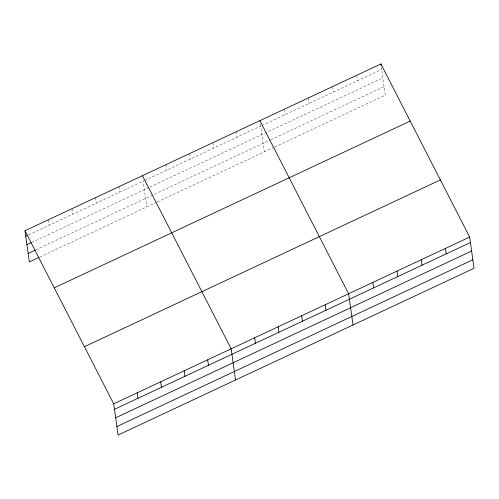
<?xml version="1.0" encoding="UTF-8"?>
<svg xmlns="http://www.w3.org/2000/svg" width="499" height="499" viewBox="0 0 499 499"><rect width="100%" height="100%" fill="white"/><g stroke="black" fill="none" stroke-linecap="round" stroke-linejoin="round"><path stroke-width="0.37" stroke-dasharray="2.5 1.87" d="M28.48 234.898L143.182 181.156M144.567 180.507L260.646 126.122M262.031 125.474L381.673 69.417M31.749 242.42L149.213 187.387M149.906 187.063L382.864 77.913M35.741 249.88L269.99 140.132M270.683 139.807L384.099 86.664M39.702 257.079L156.474 202.369M157.166 202.045L273.951 147.33M274.637 147.005L385.29 95.166L381.386 67.371M356.698 75.293L357.465 80.757M332.496 86.633L333.263 92.097M308.288 97.972L309.056 103.436M284.087 109.318L284.854 114.782M260.359 124.07L264.264 151.864M236.389 131.661L237.156 137.125M212.892 142.67L213.659 148.134M189.402 153.68L190.169 159.144M165.905 164.682L166.678 170.147M142.988 179.79L146.8 206.898M118.924 186.701L119.691 192.165M95.428 197.704L96.195 203.168M71.937 208.713L72.704 214.177M48.44 219.722L49.214 225.186"/><path stroke-width="0.75" d="M24.95 230.725L380.905 63.953L469.665 237.062L474.05 268.275L118.095 435.047L113.71 403.834L24.95 230.725L29.335 261.938L39.009 257.403M25.717 236.189L27.788 235.216M26.915 244.685L31.057 242.745M28.144 253.442L35.055 250.205M54.241 287.854L410.197 121.082M84.418 346.711L440.374 179.939M113.71 403.834L469.665 237.062M114.477 409.299L470.432 242.526M115.668 417.8L471.624 251.022M116.903 426.551L472.859 259.779M259.879 120.658L348.639 293.768L353.024 324.974M142.415 175.692L231.174 348.801L235.559 380.013M445.457 248.402L446.225 253.866M421.256 259.748L422.023 265.212M380.905 63.953L381.099 65.319M397.048 271.088L397.815 276.552M372.847 282.428L373.614 287.892M325.148 304.777L325.916 310.241M301.652 315.78L302.419 321.244M278.161 326.789L278.929 332.253M254.665 337.798L255.432 343.262M207.684 359.81L208.451 365.274M184.187 370.819L184.954 376.283M160.697 381.822L161.464 387.286M137.2 392.832L137.967 398.296"/></g></svg>
